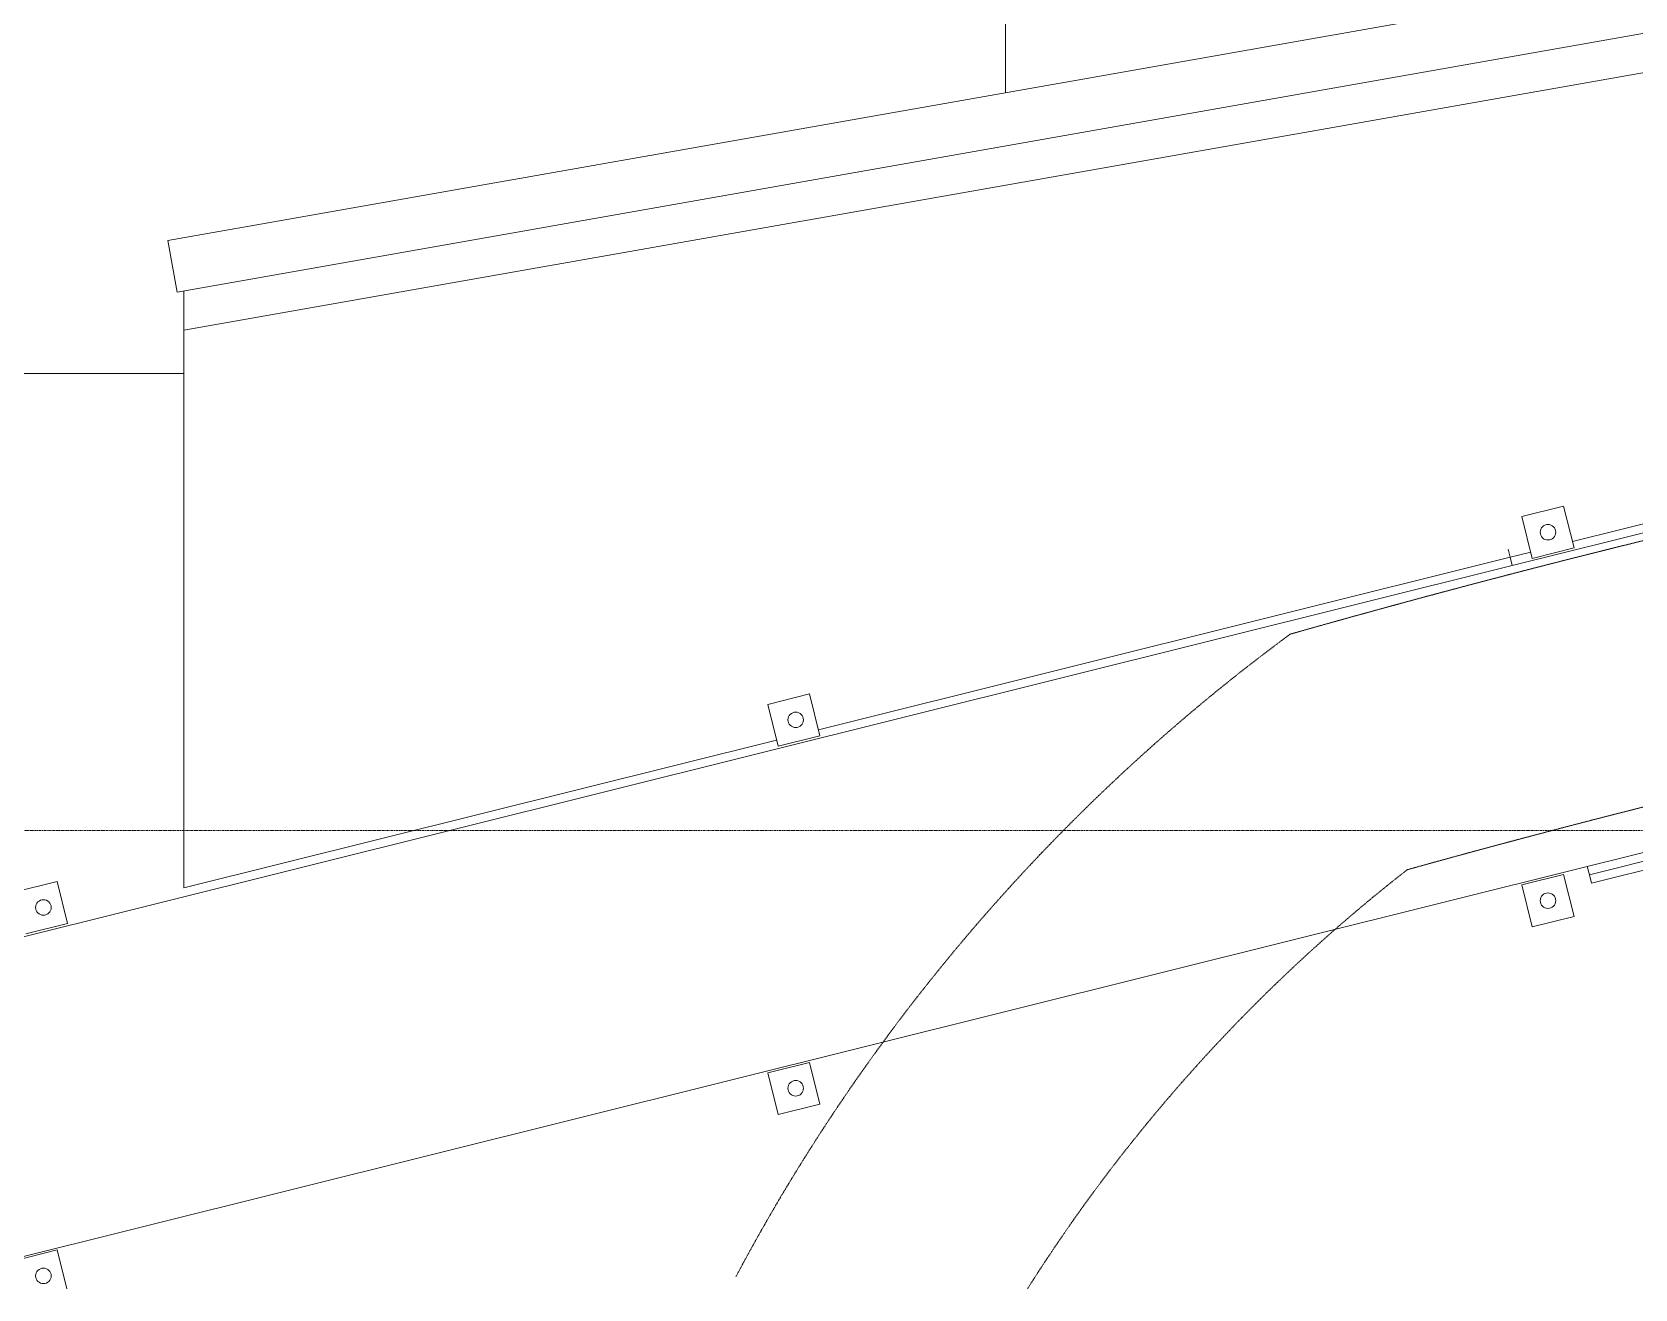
# Model space of a CAD drawing. Header units: inches. Extents: x 22 to 382261, y 22 to 371281.
# Drawn here: x 102138 to 111441, y 234553 to 241847 of the extents above; entities that cross this region are included whole.
import ezdxf

# ---------------------------------------------------------------- set-up
doc = ezdxf.new("R2010")
doc.units = ezdxf.units.IN
doc.header["$MEASUREMENT"] = 0
doc.linetypes.add('_Grundgrenze_', pattern=[9, 4, -1, 1, -1, 1, -1])
doc.linetypes.add('Hidden 1_8_', pattern=[4.7625, 3.175, -1.5875])
for name, color, linetype, lineweight in [('A-ANNO-SYMB', 150, 'Continuous', 9), ('A-DETL-HDLN', 90, 'Hidden 1_8_', 9), ('A-FLOR', 192, 'Continuous', 9), ('Q-CASE', 31, 'Continuous', 9)]:
    doc.layers.add(name, color=color, linetype=linetype, lineweight=lineweight)

# ---------------------------------------------------------------- blocks, each defined once
blk = doc.blocks.new('Casework 1 - Casework 1-382926-01-Ground floor DIMENSION PLAN')
at = {"layer": 'Q-CASE'}
for p, q in [((-23208.3, -9146), (-14768.8, -7041.8)), ((-18735, -7979.2), (-22858.7, -9007.3)), ((-22910.1, -8801.4), (-23152.7, -8861.9)), ((-22849.6, -9044), (-22910.1, -8801.4)), ((-23152.7, -8861.9), (-23092.2, -9104.5)), ((-14547.8, -8841.8), (-22772.8, -10892.5)), ((-23220.4, -9097.5), (-23232.1, -9050.8)), ((-23101.3, -9067.8), (-23220.4, -9097.5)), ((-23208.3, -9146), (-23220.4, -9097.5)), ((-23092.2, -9104.5), (-22849.6, -9044)), ((-23208.3, -9146), (-32719, -11517.3)), ((-27287.3, -9891.4), (-27529.9, -9951.9)), ((-27529.9, -9951.9), (-27469.4, -10194.4)), ((-27226.8, -10134), (-27287.3, -9891.4)), ((-18777.2, -9947.9), (-22760.7, -10941.1)), ((-18765.1, -9996.4), (-22748.7, -10989.6)), ((-27469.4, -10194.4), (-27226.8, -10134)), ((-32283.5, -13263.8), (-22772.8, -10892.5)), ((-22910.1, -10939.4), (-23152.7, -10999.8)), ((-22849.6, -11181.9), (-22910.1, -10939.4)), ((-22760.7, -10941.1), (-22772.8, -10892.5)), ((-22748.7, -10989.6), (-22760.7, -10941.1)), ((-31653.7, -10980), (-31896.2, -11040.5)), ((-31593.2, -11222.6), (-31653.7, -10980)), ((-23152.7, -10999.8), (-23092.2, -11242.4)), ((-31835.7, -11283.1), (-31593.2, -11222.6)), ((-23092.2, -11242.4), (-22849.6, -11181.9)), ((-27287.3, -12029.3), (-27529.9, -12089.8)), ((-27529.9, -12089.8), (-27469.4, -12332.4)), ((-27226.8, -12271.9), (-27287.3, -12029.3)), ((-27469.4, -12332.4), (-27226.8, -12271.9)), ((-31653.7, -13118), (-31896.2, -13178.5)), ((-31597.3, -13344), (-31653.7, -13118))]:
    blk.add_line(p, q, dxfattribs=at)
at = {"layer": 'Q-CASE', "lineweight": 18}
for centre, start, end in [((-23001.1, -8952.9), 0, 180), ((-23001.1, -8952.9), 180, 0), ((-27367.5, -10041.6), 0, 180), ((-27367.5, -10041.6), 180, 0), ((-23001.1, -11090.9), 0, 180), ((-31733.8, -11130.2), 0, 180), ((-31733.8, -11130.2), 180, 0), ((-23001.1, -11090.9), 180, 0), ((-27367.5, -12179.5), 0, 180), ((-27367.5, -12179.5), 180, 0), ((-31733.8, -13268.2), 0, 180), ((-31733.8, -13268.2), 180, 0)]:
    blk.add_arc(centre, 45, start, end, dxfattribs=at)
blk = doc.blocks.new('Casework 4 - Casework 4-487880-01-Ground floor DIMENSION PLAN')
at = {"layer": 'Q-CASE'}
for p, q in [((-31011.1, -7260), (-21705.9, -5618.1)), ((-21637.2, -5915.2), (-30958.2, -7559.9)), ((-30958.2, -7559.9), (-31011.1, -7260))]:
    blk.add_line(p, q, dxfattribs=at)

msp = doc.modelspace()

# ---------------------------------------------------------------- linework, layer by layer
at = {"layer": 'A-ANNO-SYMB', "linetype": '_Grundgrenze_'}
msp.add_line((96130.5, 237213.1), (122150.5, 237213.1), dxfattribs=at)
at = {"layer": 'A-DETL-HDLN'}
for centre, radius, start, end in [((125734.8, 180965.6), 59655.9, 94.308221, 105.851041), ((125734.8, 180965.6), 58155.9, 94.42477, 105.57523), ((116005.1, 229436.7), 11072.2, 126.36184, 152.0601), ((116005.1, 229436.7), 9572.2, 127.9399, 147.6761)]:
    msp.add_arc(centre, radius, start, end, dxfattribs=at)
at = {"layer": 'A-FLOR'}
for p, q in [((107788.4, 241495.2), (107788.4, 249995.5)), ((112350.3, 241763.4), (103018.4, 240116.8)), ((103018.4, 240344.2), (103018.4, 236880.2)), ((95524, 239865.5), (103018.4, 239865.5)), ((106702, 237798.7), (110717.2, 238799.8)), ((103018.4, 236880.2), (106459.4, 237738.2))]:
    msp.add_line(p, q, dxfattribs=at)

# ---------------------------------------------------------------- block references
at = {"layer": 'Q-CASE'}
for name in ['Casework 4 - Casework 4-487880-01-Ground floor DIMENSION PLAN', 'Casework 1 - Casework 1-382926-01-Ground floor DIMENSION PLAN']:
    msp.add_blockref(name, (133937.6, 247897.3), dxfattribs=at)

doc.saveas('drawing.dxf')
